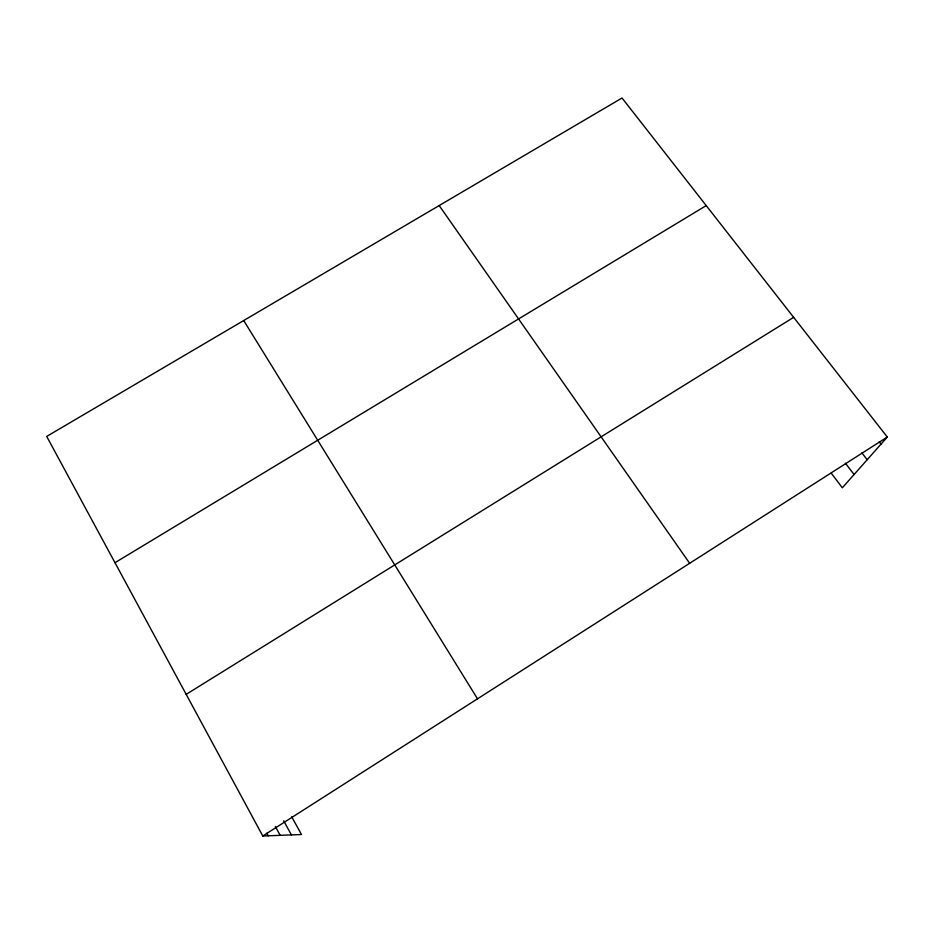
<?xml version="1.0" encoding="UTF-8"?>
<svg xmlns="http://www.w3.org/2000/svg" width="934" height="934" viewBox="0 0 934 934"><rect width="100%" height="100%" fill="white"/><g stroke="black" fill="none" stroke-linecap="round" stroke-linejoin="round"><path stroke-width="1.4" d="M291.7 816.795L301.472 834.517L262.781 836L46.7 436.423L622.032 98L887.3 437.03L842.328 487.781L831.213 473.129M262.781 836L887.3 437.03M186.181 694.359L793.643 317.338M114.987 562.7L706.221 205.597M879.221 441.829L881.007 444.129M861.907 452.897L867.184 459.738M845.422 463.217L854.073 474.53M439.19 205.55L689.666 563.295M243.704 320.537L477.507 698.819M283.702 820.834L291.42 834.903M275.343 826.497L280.165 835.335M266.832 833.221L268.233 835.79"/></g></svg>
